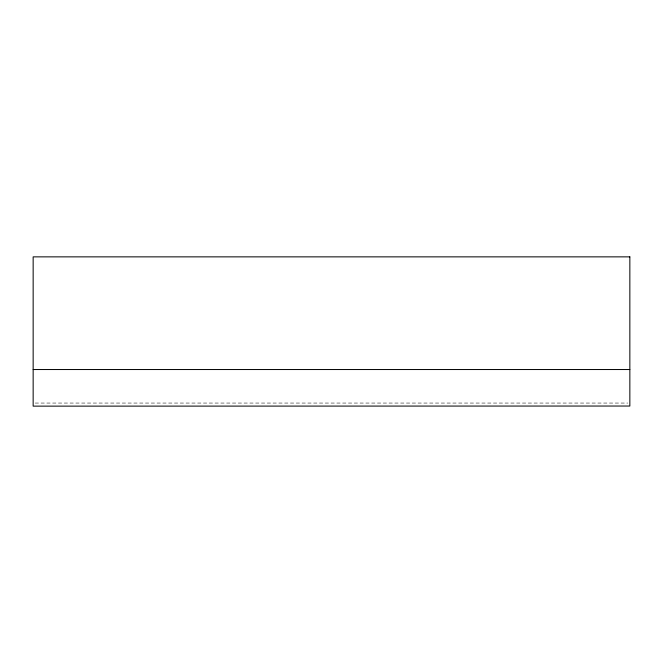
<?xml version="1.0" encoding="UTF-8"?>
<svg xmlns="http://www.w3.org/2000/svg" width="663" height="663" viewBox="0 0 663 663"><rect width="100%" height="100%" fill="white"/><g stroke="black" fill="none" stroke-linecap="round" stroke-linejoin="round"><path stroke-width="0.5" stroke-dasharray="3.31 2.49" d="M35.222 403.054L627.778 403.054"/><path stroke-width="0.99" d="M33.15 369.531L629.85 369.531M629.85 256.863L33.15 256.863L33.15 406.137L629.85 406.038L629.85 256.863"/></g></svg>
